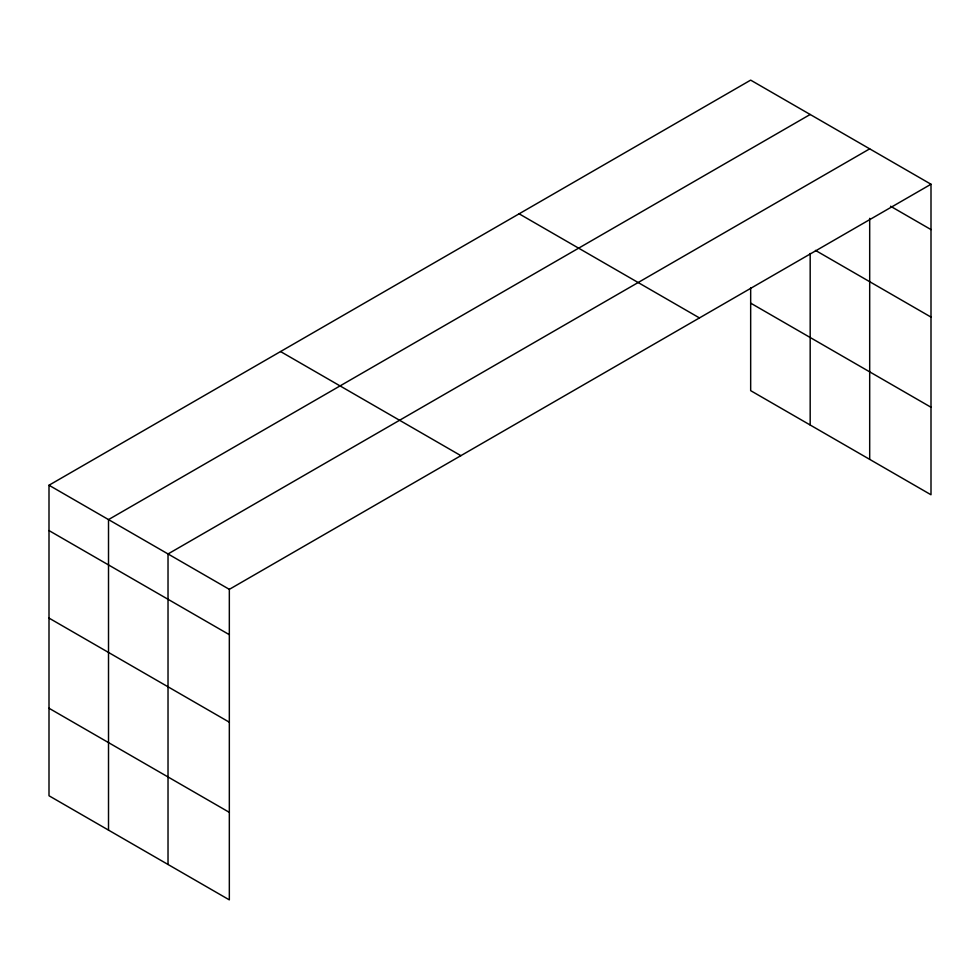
<?xml version="1.0" encoding="UTF-8"?>
<svg xmlns="http://www.w3.org/2000/svg" width="980" height="980" viewBox="0 0 980 980"><rect width="100%" height="100%" fill="white"/><g stroke="black" fill="none" stroke-linecap="round" stroke-linejoin="round"><path stroke-width="1.47" d="M931 184.24L750.668 80.127L49 485.235L49 795.76L229.332 899.873L229.332 589.348L931 184.24L931 494.765L750.668 390.652L750.668 287.863M869.689 218.332L869.689 459.363M810.178 114.489L108.511 519.596L108.511 830.109M869.689 148.85L168.021 553.957L168.021 864.47M890.563 206.241L931 229.59M815.47 250.39L931 317.091M750.668 303.139L931 407.251M519.118 213.811L699.451 317.924M280.55 351.551L460.882 455.663M49 485.235L229.332 589.348M49 530.572L229.332 634.685M49 618.086L229.332 722.199M49 708.246L229.332 812.359M810.178 253.453L810.178 425.002"/></g></svg>
